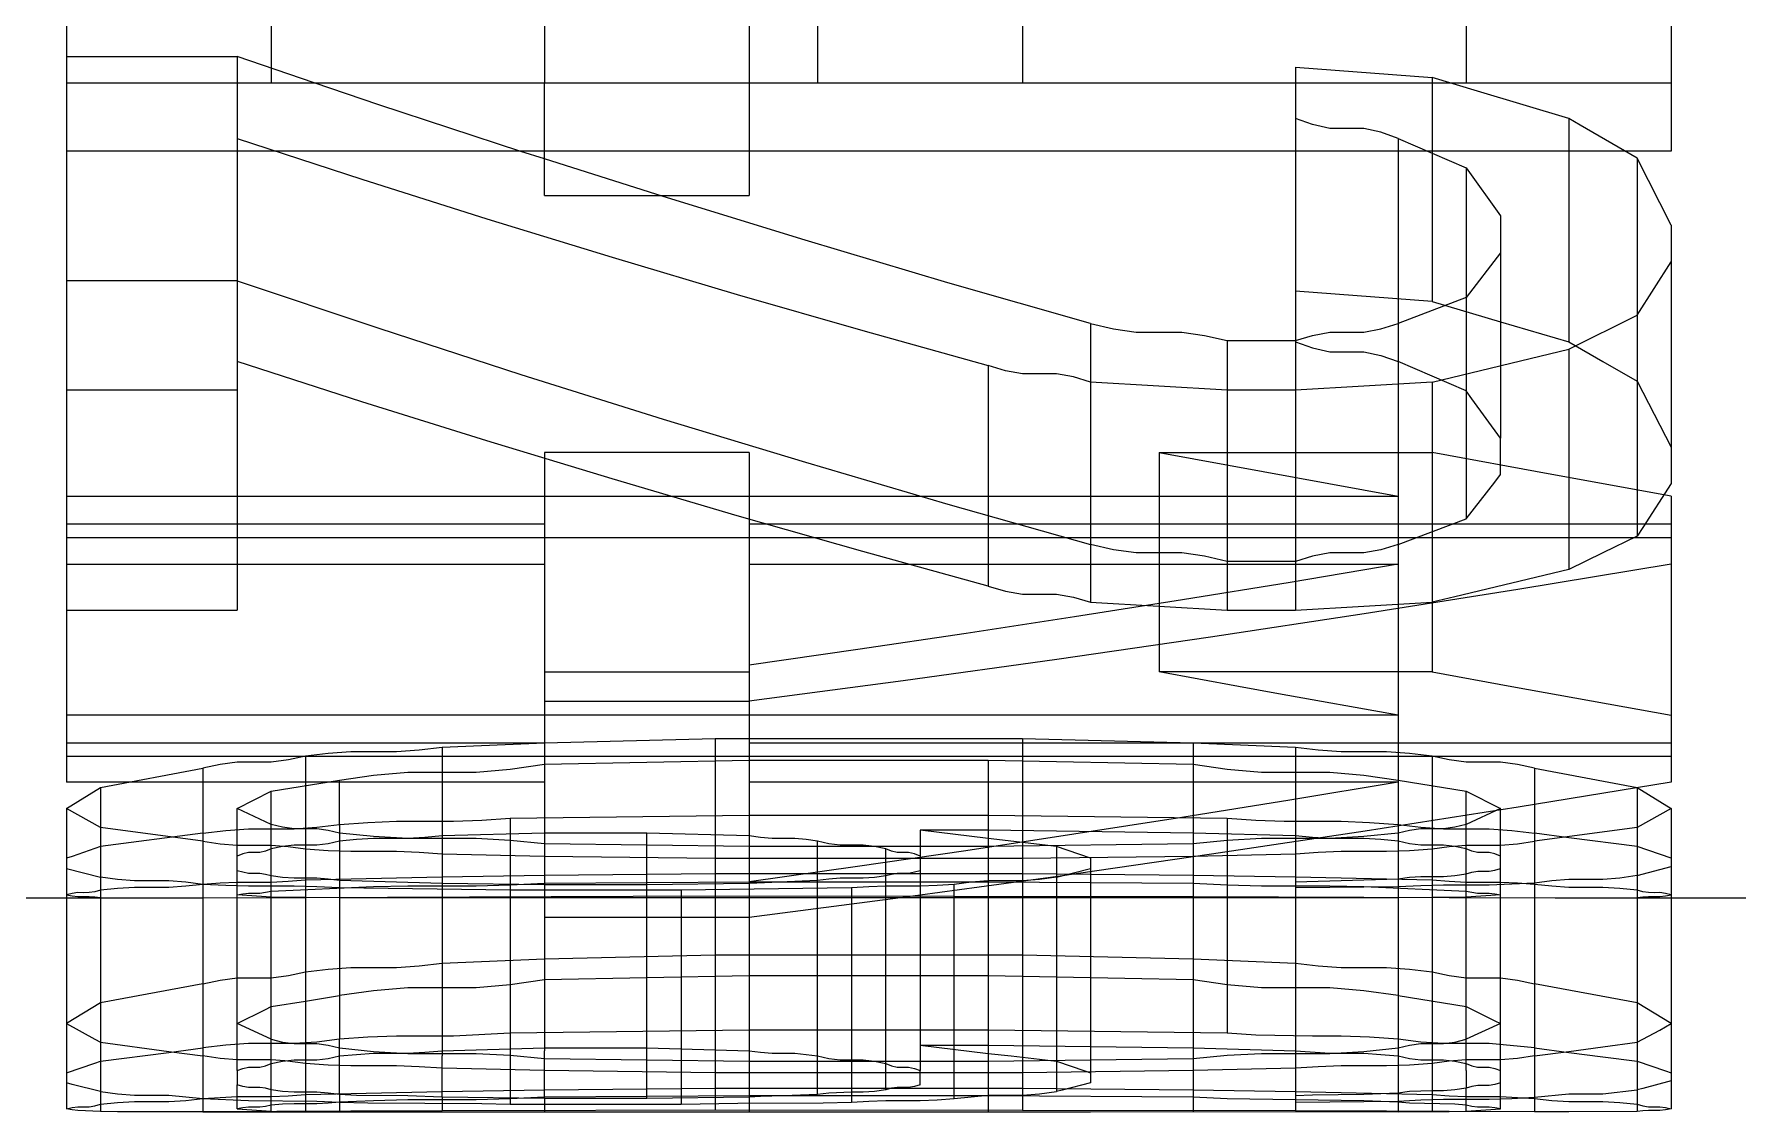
# Model space of a CAD drawing. Header units: millimetres. Extents: x -1 to 4489, y 0 to 1364.
# Drawn here: x 2415.456 to 2417.048, y 434.342 to 435.349 of the extents above; entities that cross this region are included whole.
import ezdxf

# ---------------------------------------------------------------- set-up
doc = ezdxf.new("R2010")
doc.units = ezdxf.units.MM
doc.linetypes.add('HIDDEN', pattern=[9.525, 6.35, -3.175])
doc.layers.add('DEFAULT_2', color=8, linetype='HIDDEN')

# ---------------------------------------------------------------- blocks, each defined once
blk = doc.blocks.new('A$C2FA92B4D')
at = {"color": 7, "linetype": 'Continuous'}
for p, q in [((17, 35.5972), (17.0053, 35.5981)), ((17, 35.5794), (17, 35.5972)), ((17.0053, 35.5981), (17.0106, 35.5986)), ((17.0106, 35.5986), (17.016, 35.5986)), ((17.016, 35.5986), (17.0213, 35.5986)), ((17.0213, 35.5986), (17.0266, 35.5989)), ((17.0266, 35.5989), (17.0319, 35.5995)), ((17.0319, 35.5995), (17.0957, 35.5999)), ((17.0319, 35.5711), (17.0319, 35.5995)), ((17.0957, 35.5999), (17.1277, 35.6)), ((17.1277, 35.6), (17.2074, 35.5997)), ((17.1277, 35.5863), (17.1277, 35.6)), ((17.2074, 35.5997), (17.2234, 35.5995)), ((17.2234, 35.5995), (17.266, 35.5993)), ((17.2234, 35.5863), (17.2234, 35.5995)), ((17.266, 35.5993), (17.3085, 35.5993)), ((17.3085, 35.5993), (17.3511, 35.599)), ((17.3511, 35.599), (17.8617, 35.5982)), ((17.4468, 35.5402), (17.4468, 35.5986)), ((17.6064, 35.5875), (17.6064, 35.5982)), ((17.8617, 35.5982), (18.1489, 35.599)), ((18.1489, 35.599), (18.1915, 35.5993)), ((18.1915, 35.5993), (18.234, 35.5993)), ((18.234, 35.5993), (18.3723, 35.6)), ((18.2766, 35.5875), (18.2766, 35.5995)), ((18.3723, 35.6), (18.4362, 35.5999)), ((18.3723, 35.5875), (18.3723, 35.6)), ((18.4362, 35.5999), (18.4521, 35.5998)), ((18.4521, 35.5998), (18.4681, 35.5995)), ((18.4681, 35.5995), (18.4894, 35.5986)), ((18.4681, 35.5809), (18.4681, 35.5995)), ((18.4894, 35.5986), (18.4947, 35.5981)), ((18.4947, 35.5981), (18.5, 35.5972)), ((18.5, 35.5809), (18.5, 35.5972)), ((17.0266, 35.5781), (17.0319, 35.5794)), ((17.0638, 35.583), (17.0319, 35.5794)), ((17.0957, 35.583), (17.0638, 35.583)), ((17.1277, 35.5863), (17.0957, 35.583)), ((17.1489, 35.5875), (17.1277, 35.5863)), ((17.1702, 35.5881), (17.1489, 35.5875)), ((17.1915, 35.5779), (17.2021, 35.5793)), ((17.2021, 35.5793), (17.2128, 35.5802)), ((17.2128, 35.5802), (17.2234, 35.5802)), ((17.2234, 35.5802), (17.2447, 35.581)), ((17.2447, 35.581), (17.2553, 35.5824)), ((17.2553, 35.5824), (17.2872, 35.5837)), ((17.2553, 35.5428), (17.2553, 35.5824)), ((17.2872, 35.5837), (17.3351, 35.5842)), ((17.3351, 35.5842), (17.3511, 35.5851)), ((17.3511, 35.5402), (17.3511, 35.5861)), ((17.5426, 35.5729), (17.5691, 35.5797)), ((17.5691, 35.5797), (17.5745, 35.5809)), ((17.5904, 35.5831), (17.5745, 35.5809)), ((17.6064, 35.5844), (17.5904, 35.5831)), ((17.6383, 35.5844), (17.6064, 35.5844)), ((17.6702, 35.5875), (17.6383, 35.5844)), ((17.6862, 35.5886), (17.6702, 35.5875)), ((17.7021, 35.5893), (17.6862, 35.5886)), ((17.7287, 35.5779), (17.734, 35.5794)), ((17.734, 35.5794), (17.7447, 35.5808)), ((17.734, 35.5794), (17.734, 35.5613)), ((17.7447, 35.5808), (17.7553, 35.5816)), ((17.7553, 35.5816), (17.766, 35.5816)), ((17.766, 35.5816), (17.7872, 35.5824)), ((17.7872, 35.5824), (17.7979, 35.5837)), ((17.7979, 35.5837), (17.8298, 35.585)), ((17.7979, 35.5837), (17.7979, 35.5428)), ((17.8298, 35.585), (17.8511, 35.5855)), ((17.8511, 35.5855), (17.8617, 35.5863)), ((17.8617, 35.5863), (17.9574, 35.5875)), ((17.8617, 35.5402), (17.8617, 35.5863)), ((17.9574, 35.5875), (18.0532, 35.5875)), ((17.9574, 35.5875), (17.9574, 35.5402)), ((18.0532, 35.5875), (18.1489, 35.5863)), ((18.0532, 35.5875), (18.0532, 35.5428)), ((18.1489, 35.5863), (18.1809, 35.585)), ((18.1489, 35.5863), (18.1489, 35.5477)), ((18.1809, 35.585), (18.2287, 35.5845)), ((18.2287, 35.5845), (18.2447, 35.5837)), ((18.2447, 35.5837), (18.2447, 35.5477)), ((18.2447, 35.5837), (18.2553, 35.5824)), ((18.2553, 35.5824), (18.266, 35.5816)), ((18.266, 35.5816), (18.2872, 35.5816)), ((18.2872, 35.5816), (18.2979, 35.5808)), ((18.2979, 35.5808), (18.3085, 35.5794)), ((18.3085, 35.5794), (18.3085, 35.5613)), ((18.3085, 35.5794), (18.3138, 35.5779)), ((18.3723, 35.5875), (18.3298, 35.5893)), ((18.4043, 35.5844), (18.3723, 35.5875)), ((18.4362, 35.5844), (18.4043, 35.5844)), ((18.4521, 35.5831), (18.4362, 35.5844)), ((18.4681, 35.5809), (18.4521, 35.5831)), ((18.4681, 35.5809), (18.4947, 35.5743)), ((17, 35.5711), (17.0266, 35.5781)), ((17.0053, 35.5617), (17, 35.5634)), ((17, 35.363), (17, 35.5634)), ((17.1596, 35.5729), (17.1649, 35.5745)), ((17.1596, 35.5729), (17.1596, 35.5613)), ((17.1649, 35.5745), (17.1702, 35.5754)), ((17.1702, 35.5754), (17.1808, 35.5754)), ((17.1808, 35.5754), (17.1862, 35.5763)), ((17.1862, 35.5763), (17.1915, 35.5779)), ((17.1915, 35.5613), (17.1915, 35.5779)), ((17.5479, 35.5617), (17.5426, 35.5634)), ((17.5426, 35.5375), (17.5426, 35.5634)), ((17.7021, 35.5746), (17.7074, 35.5761)), ((17.7021, 35.5746), (17.7021, 35.5613)), ((17.7074, 35.5761), (17.7128, 35.5771)), ((17.7128, 35.5771), (17.7234, 35.5771)), ((17.7234, 35.5771), (17.7287, 35.5779)), ((18.3138, 35.5779), (18.3191, 35.5771)), ((18.3191, 35.5771), (18.3298, 35.5771)), ((18.3298, 35.5771), (18.3351, 35.5761)), ((18.3351, 35.5761), (18.3404, 35.5746)), ((18.3404, 35.5613), (18.3404, 35.5746)), ((18.5, 35.5634), (18.4734, 35.5544)), ((18.4947, 35.5743), (18.5, 35.5729)), ((18.5, 35.363), (18.5, 35.5651)), ((17.0319, 35.5525), (17.0053, 35.5617)), ((17.0638, 35.5485), (17.0319, 35.5525)), ((17.0319, 35.3519), (17.0319, 35.5525)), ((17.0958, 35.5444), (17.0638, 35.5485)), ((17.1649, 35.5593), (17.1596, 35.5613)), ((17.1702, 35.5581), (17.1649, 35.5593)), ((17.1809, 35.5581), (17.1702, 35.5581)), ((17.1862, 35.5569), (17.1809, 35.5581)), ((17.1915, 35.5548), (17.1862, 35.5569)), ((17.2021, 35.5526), (17.1915, 35.5548)), ((17.2128, 35.5513), (17.2021, 35.5526)), ((17.234, 35.5513), (17.2128, 35.5513)), ((17.2447, 35.55), (17.234, 35.5513)), ((17.2553, 35.5477), (17.2447, 35.55)), ((17.2713, 35.5462), (17.2553, 35.5477)), ((17.5745, 35.5525), (17.5479, 35.5617)), ((17.617, 35.5477), (17.5745, 35.5525)), ((17.5745, 35.5375), (17.5745, 35.5525)), ((17.6383, 35.5453), (17.617, 35.5477)), ((17.7074, 35.5593), (17.7021, 35.5613)), ((17.7128, 35.5581), (17.7074, 35.5593)), ((17.7234, 35.5581), (17.7128, 35.5581)), ((17.7287, 35.5569), (17.7234, 35.5581)), ((17.734, 35.5548), (17.7287, 35.5569)), ((17.7447, 35.5526), (17.734, 35.5548)), ((17.7553, 35.5513), (17.7447, 35.5526)), ((17.7766, 35.5513), (17.7553, 35.5513)), ((17.7872, 35.55), (17.7766, 35.5513)), ((17.7979, 35.5477), (17.7872, 35.55)), ((17.8085, 35.5462), (17.7979, 35.5477)), ((18.2447, 35.5477), (18.2128, 35.5452)), ((18.2553, 35.55), (18.2447, 35.5477)), ((18.266, 35.5513), (18.2553, 35.55)), ((18.2872, 35.5513), (18.266, 35.5513)), ((18.2979, 35.5526), (18.2872, 35.5513)), ((18.3085, 35.5548), (18.2979, 35.5526)), ((18.3138, 35.5569), (18.3085, 35.5548)), ((18.3191, 35.5581), (18.3138, 35.5569)), ((18.3298, 35.5581), (18.3191, 35.5581)), ((18.3351, 35.5593), (18.3298, 35.5581)), ((18.3404, 35.5613), (18.3351, 35.5593)), ((18.4681, 35.5525), (18.4042, 35.5444)), ((18.4734, 35.5544), (18.4681, 35.5525)), ((18.4681, 35.3519), (18.4681, 35.5525)), ((17.1277, 35.5402), (17.0958, 35.5444)), ((17.1277, 35.5402), (17.1702, 35.5362)), ((17.1277, 35.3395), (17.1277, 35.5402)), ((17.1702, 35.5362), (17.2128, 35.5362)), ((17.2128, 35.5362), (17.234, 35.5347)), ((17.234, 35.5347), (17.2553, 35.5321)), ((17.2553, 35.3313), (17.2553, 35.5321)), ((17.2553, 35.5321), (17.2819, 35.5303)), ((17.2872, 35.5452), (17.2713, 35.5462)), ((17.3191, 35.5452), (17.2872, 35.5452)), ((17.3511, 35.5428), (17.3191, 35.5452)), ((17.4468, 35.5402), (17.3511, 35.5428)), ((17.6383, 35.5375), (17.4468, 35.5402)), ((17.7021, 35.5375), (17.6383, 35.5453)), ((17.7021, 35.5375), (17.6383, 35.5375)), ((17.8191, 35.5452), (17.8085, 35.5462)), ((17.8404, 35.5452), (17.8191, 35.5452)), ((17.8511, 35.5443), (17.8404, 35.5452)), ((17.8617, 35.5428), (17.8511, 35.5443)), ((17.9574, 35.5402), (17.8617, 35.5428)), ((18.0532, 35.5402), (17.9574, 35.5402)), ((18.1489, 35.5428), (18.0532, 35.5402)), ((18.1649, 35.5443), (18.1489, 35.5428)), ((18.1809, 35.5452), (18.1649, 35.5443)), ((18.2128, 35.5452), (18.1809, 35.5452)), ((18.2181, 35.5303), (18.2447, 35.5321)), ((18.2447, 35.5321), (18.266, 35.5347)), ((18.2447, 35.3313), (18.2447, 35.5321)), ((18.266, 35.5347), (18.2872, 35.5362)), ((18.2872, 35.5362), (18.3298, 35.5362)), ((18.3298, 35.5362), (18.3511, 35.5377)), ((18.3511, 35.5377), (18.3723, 35.5402)), ((18.4042, 35.5444), (18.3723, 35.5402)), ((18.3723, 35.3395), (18.3723, 35.5402)), ((17.2819, 35.5303), (17.3085, 35.5293)), ((17.3085, 35.5293), (17.3351, 35.5293)), ((17.3351, 35.5293), (17.3883, 35.5282)), ((17.3883, 35.5282), (17.4149, 35.5264)), ((17.4149, 35.5264), (17.6383, 35.5235)), ((17.4149, 35.3256), (17.4149, 35.5264)), ((17.6383, 35.5235), (17.8617, 35.5235)), ((17.6383, 35.3226), (17.6383, 35.5235)), ((17.8617, 35.5235), (18.0851, 35.5264)), ((17.8617, 35.3226), (17.8617, 35.5235)), ((18.0851, 35.5264), (18.1383, 35.5293)), ((18.0851, 35.3256), (18.0851, 35.5264)), ((18.1383, 35.5293), (18.1915, 35.5293)), ((18.1915, 35.5293), (18.2181, 35.5303)), ((17, 35.4), (15.2, 35.4)), ((19.9602, 35.4), (18.5, 35.4)), ((17, 35.363), (17.0319, 35.3519)), ((18.4681, 35.3519), (18.4947, 35.3612)), ((18.4947, 35.3612), (18.5, 35.363)), ((17.0319, 35.3519), (17.0958, 35.3438)), ((17.0958, 35.3438), (17.1277, 35.3395)), ((17.1489, 35.337), (17.1277, 35.3395)), ((18.3723, 35.3395), (18.3511, 35.337)), ((18.3723, 35.3395), (18.4681, 35.3519)), ((17.1702, 35.3354), (17.1489, 35.337)), ((17.2128, 35.3354), (17.1702, 35.3354)), ((17.234, 35.3339), (17.2128, 35.3354)), ((17.2553, 35.3313), (17.234, 35.3339)), ((17.2819, 35.3295), (17.2553, 35.3313)), ((17.3085, 35.3284), (17.2819, 35.3295)), ((17.3617, 35.3284), (17.3085, 35.3284)), ((17.3883, 35.3274), (17.3617, 35.3284)), ((17.4149, 35.3256), (17.3883, 35.3274)), ((17.6383, 35.3226), (17.4149, 35.3256)), ((18.0851, 35.3256), (17.8617, 35.3226)), ((18.1117, 35.3274), (18.0851, 35.3256)), ((18.1383, 35.3284), (18.1117, 35.3274)), ((18.1915, 35.3284), (18.1383, 35.3284)), ((18.2181, 35.3295), (18.1915, 35.3284)), ((18.2447, 35.3313), (18.2181, 35.3295)), ((18.266, 35.3339), (18.2447, 35.3313)), ((18.2872, 35.3354), (18.266, 35.3339)), ((18.3298, 35.3354), (18.2872, 35.3354)), ((18.3511, 35.337), (18.3298, 35.3354)), ((17.8617, 35.3226), (17.6383, 35.3226)), ((18.5, 35.2676), (17, 35.2676)), ((17, 35.0248), (17, 35.2676)), ((18.5, 34.3591), (18.5, 35.2676)), ((17.149, 35.2024), (17, 35.2292)), ((17.2553, 35.2292), (18.5, 35.2292)), ((17.2553, 35.2292), (17.367, 35.2092)), ((17.2234, 35.1887), (17.149, 35.2024)), ((17.367, 35.2092), (17.4043, 35.2024)), ((17.2234, 35.1887), (17.4787, 35.1887)), ((17.2234, 35.1238), (17.2234, 35.1887)), ((17.4415, 35.1956), (17.4787, 35.1887)), ((17.4787, 35.1238), (17.4787, 35.1887)), ((17.0957, 35.0933), (17.2021, 35.1188)), ((17.2021, 35.1188), (17.2234, 35.1238)), ((17.3511, 35.1312), (17.2234, 35.1238)), ((17.4149, 35.1312), (17.3511, 35.1312)), ((17.5426, 35.1238), (17.4149, 35.1312)), ((17.5585, 35.119), (17.5426, 35.1238)), ((17.5745, 35.1162), (17.5585, 35.119)), ((18.5, 35.1312), (18.3404, 35.1312)), ((18.3404, 34.8989), (18.3404, 35.1312)), ((17.6064, 35.1162), (17.5745, 35.1162)), ((17.6223, 35.1134), (17.6064, 35.1162)), ((17.6383, 35.1087), (17.6223, 35.1134)), ((17.6383, 35.1087), (17.7557, 35.0763)), ((17.0638, 35.0777), (17.0957, 35.0933)), ((17.3351, 35.0806), (17.3511, 35.0856)), ((17.3511, 35.0856), (17.4149, 35.0856)), ((17.3511, 34.6384), (17.3511, 35.0856)), ((17.4149, 35.0856), (17.4362, 35.0806)), ((17.4149, 34.8793), (17.4149, 35.0856)), ((17.0319, 35.0619), (17.0638, 35.0777)), ((17.2553, 35.0698), (17.1915, 35.0458)), ((17.2553, 35.0698), (17.2713, 35.0748)), ((17.2553, 34.8989), (17.2553, 35.0698)), ((17.2713, 35.0748), (17.2872, 35.0777)), ((17.2872, 35.0777), (17.3191, 35.0777)), ((17.3191, 35.0777), (17.3351, 35.0806)), ((17.4362, 35.0806), (17.4574, 35.0777)), ((17.4574, 35.0777), (17.5, 35.0777)), ((17.5, 35.0777), (17.5213, 35.0748)), ((17.5213, 35.0748), (17.5426, 35.0698)), ((17.676, 35.0321), (17.5426, 35.0698)), ((17.5426, 34.8634), (17.5426, 35.0698)), ((17.7557, 35.0763), (17.8729, 35.0429)), ((17, 35.0129), (17.0266, 35.0539)), ((17.0266, 35.0539), (17.0319, 35.0619)), ((17.1915, 35.0458), (17.1649, 35.0115)), ((17.1915, 34.9262), (17.1915, 35.0458)), ((17.8729, 35.0429), (17.99, 35.0085)), ((17.8092, 34.993), (17.676, 35.0321)), ((18.3404, 35.0248), (17.9346, 35.0248)), ((17, 34.7714), (17, 35.0129)), ((17.1649, 35.0115), (17.1596, 35.0045)), ((17.99, 35.0085), (18.1069, 34.973)), ((17.1596, 35.0045), (17.1596, 34.9703)), ((17.9423, 34.9526), (17.8092, 34.993)), ((17.0319, 34.9172), (17, 34.979)), ((17.1596, 34.9703), (17.1862, 34.9336)), ((18.1069, 34.973), (18.2238, 34.9365)), ((18.0752, 34.9109), (17.9423, 34.9526)), ((17.1862, 34.9336), (17.1915, 34.9262)), ((17.1915, 34.9262), (17.2553, 34.8989)), ((18.2238, 34.9365), (18.3404, 34.8989)), ((17.0638, 34.8989), (17.0319, 34.9172)), ((17.0319, 34.7088), (17.0319, 34.9172)), ((18.2079, 34.8678), (18.0752, 34.9109)), ((17.0957, 34.8804), (17.0638, 34.8989)), ((17.2713, 34.8932), (17.2553, 34.8989)), ((17.1596, 34.8617), (17.0957, 34.8804)), ((17.0957, 34.6717), (17.0957, 34.8804)), ((17.2872, 34.8897), (17.2713, 34.8932)), ((17.3192, 34.8897), (17.2872, 34.8897)), ((17.3351, 34.8862), (17.3192, 34.8897)), ((17.3511, 34.8804), (17.3351, 34.8862)), ((17.4149, 34.8793), (17.3511, 34.8793)), ((17.4362, 34.8744), (17.4149, 34.8793)), ((17.2234, 34.8427), (17.1596, 34.8617)), ((17.4574, 34.8714), (17.4362, 34.8744)), ((17.5, 34.8714), (17.4574, 34.8714)), ((17.5213, 34.8684), (17.5, 34.8714)), ((17.5426, 34.8634), (17.5213, 34.8684)), ((17.5426, 34.8634), (17.676, 34.8252)), ((18.3404, 34.8234), (18.2079, 34.8678)), ((17.2234, 34.8427), (17.3511, 34.8331)), ((17.2234, 34.6334), (17.2234, 34.8427)), ((17.676, 34.8252), (17.8093, 34.7856)), ((18.3404, 34.8234), (18.5, 34.8234)), ((18.3404, 34.6384), (18.3404, 34.8234)), ((17.8093, 34.7856), (17.9423, 34.7447)), ((17, 34.7714), (17.0319, 34.7088)), ((18.0532, 34.7438), (17.8617, 34.7438)), ((17.8617, 34.6384), (17.8617, 34.7438)), ((18.0532, 34.7438), (18.0532, 34.6384)), ((17.0319, 34.7088), (17.0851, 34.6779)), ((18.0532, 34.7095), (18.0752, 34.7025)), ((18.0752, 34.7025), (18.2079, 34.6589)), ((17.0851, 34.6779), (17.0957, 34.6717)), ((17.0957, 34.6717), (17.1809, 34.6463)), ((18.2079, 34.6589), (18.2684, 34.6384)), ((17.8617, 34.6384), (17, 34.6384)), ((17, 34.3591), (17, 34.6384)), ((18.5, 34.6384), (18.0532, 34.6384))]:
    blk.add_line(p, q, dxfattribs=at)
at = {"layer": 'DEFAULT_2', "color": 8, "linetype": 'HIDDEN'}
for p, q in [((17.0053, 35.5959), (17, 35.5972)), ((17.0106, 35.5952), (17.0053, 35.5959)), ((17.016, 35.5952), (17.0106, 35.5952)), ((17.0213, 35.5952), (17.016, 35.5952)), ((17.0266, 35.5943), (17.0213, 35.5952)), ((17.0319, 35.5928), (17.0266, 35.5943)), ((17.1915, 35.5993), (17.1596, 35.5972)), ((17.1596, 35.5972), (17.1596, 35.5729)), ((17.1596, 35.5972), (17.1649, 35.5962)), ((17.1649, 35.5962), (17.1702, 35.5956)), ((17.1702, 35.5956), (17.1755, 35.5956)), ((17.1755, 35.5956), (17.1809, 35.5956)), ((17.1809, 35.5956), (17.1862, 35.5948)), ((17.1862, 35.5948), (17.1915, 35.5936)), ((17.2553, 35.5999), (17.1915, 35.5993)), ((17.1915, 35.5993), (17.1915, 35.5779)), ((17.5426, 35.5998), (17.2074, 35.5997)), ((17.2553, 35.5824), (17.2553, 35.5999)), ((17.3511, 35.5861), (17.3511, 35.599)), ((17.4468, 35.5986), (17.4468, 35.5999)), ((18.3723, 35.6), (17.5426, 35.5998)), ((17.6383, 35.5235), (17.6383, 35.5997)), ((17.8617, 35.5863), (17.8617, 35.5997)), ((17.8936, 35.2513), (17.8936, 35.5982)), ((18.0532, 35.5875), (18.0532, 35.5999)), ((18.1489, 35.5863), (18.1489, 35.599)), ((18.3085, 35.5993), (18.2447, 35.5999)), ((18.2447, 35.5837), (18.2447, 35.5999)), ((18.3404, 35.5972), (18.3085, 35.5993)), ((18.3085, 35.5993), (18.3085, 35.5794)), ((18.3085, 35.5936), (18.3138, 35.5948)), ((18.3138, 35.5948), (18.3191, 35.5956)), ((18.3191, 35.5956), (18.3245, 35.5956)), ((18.3245, 35.5956), (18.3298, 35.5956)), ((18.3298, 35.5956), (18.3351, 35.5962)), ((18.3351, 35.5962), (18.3404, 35.5972)), ((18.3404, 35.5972), (18.3404, 35.5746)), ((18.4734, 35.5943), (18.4681, 35.5928)), ((18.4787, 35.5952), (18.4734, 35.5943)), ((18.484, 35.5952), (18.4787, 35.5952)), ((18.4894, 35.5952), (18.484, 35.5952)), ((18.4947, 35.5959), (18.4894, 35.5952)), ((18.5, 35.5972), (18.4947, 35.5959)), ((17, 35.5634), (17, 35.5794)), ((17.0479, 35.5912), (17.0319, 35.5928)), ((17.0638, 35.5903), (17.0479, 35.5912)), ((17.0957, 35.5903), (17.0638, 35.5903)), ((17.1117, 35.5893), (17.0957, 35.5903)), ((17.1277, 35.5875), (17.1117, 35.5893)), ((17.1436, 35.5864), (17.1277, 35.5875)), ((17.1277, 35.5402), (17.1277, 35.5863)), ((17.1596, 35.5857), (17.1436, 35.5864)), ((17.1915, 35.5857), (17.1596, 35.5857)), ((17.2128, 35.5881), (17.1702, 35.5881)), ((17.1915, 35.5936), (17.2021, 35.5928)), ((17.2074, 35.585), (17.1915, 35.5857)), ((17.2021, 35.5928), (17.2447, 35.5918)), ((17.2234, 35.5837), (17.2074, 35.585)), ((17.234, 35.5888), (17.2128, 35.5881)), ((17.2234, 35.2675), (17.2234, 35.5863)), ((17.3511, 35.5809), (17.2234, 35.5837)), ((17.2553, 35.5898), (17.234, 35.5888)), ((17.2447, 35.5918), (17.2553, 35.5909)), ((17.3511, 35.5909), (17.2553, 35.5898)), ((17.2553, 35.5909), (17.2872, 35.5895)), ((17.2872, 35.5895), (17.4149, 35.5878)), ((17.4468, 35.5794), (17.3511, 35.5809)), ((17.4149, 35.5878), (17.4468, 35.5863)), ((17.4468, 35.5863), (17.6383, 35.5851)), ((17.6064, 35.5779), (17.4468, 35.5794)), ((17.5745, 35.5525), (17.5745, 35.5809)), ((17.6064, 35.2513), (17.6064, 35.5875)), ((17.6383, 35.5851), (17.8617, 35.5851)), ((17.6702, 35.5875), (17.6702, 35.3874)), ((17.734, 35.5893), (17.7021, 35.5893)), ((17.75, 35.5899), (17.734, 35.5893)), ((17.766, 35.5909), (17.75, 35.5899)), ((17.7926, 35.5915), (17.766, 35.5909)), ((17.766, 35.3907), (17.766, 35.5909)), ((17.8723, 35.5918), (17.7926, 35.5915)), ((17.8617, 35.5851), (18.0532, 35.5863)), ((17.9255, 35.5928), (17.8723, 35.5918)), ((18.0532, 35.5794), (17.8936, 35.5779)), ((18.0851, 35.5928), (17.9255, 35.5928)), ((17.9255, 35.3927), (17.9255, 35.5928)), ((18.0532, 35.5863), (18.0851, 35.5878)), ((18.1489, 35.5809), (18.0532, 35.5794)), ((18.1117, 35.5922), (18.0851, 35.5928)), ((18.0851, 35.5264), (18.0851, 35.5928)), ((18.0851, 35.5878), (18.117, 35.5887)), ((18.2181, 35.5915), (18.1117, 35.5922)), ((18.117, 35.5887), (18.1808, 35.5887)), ((18.2766, 35.5837), (18.1489, 35.5809)), ((18.1808, 35.5887), (18.2128, 35.5895)), ((18.2128, 35.5895), (18.2447, 35.5909)), ((18.2447, 35.5909), (18.2181, 35.5915)), ((18.2447, 35.5909), (18.2553, 35.5918)), ((18.266, 35.5899), (18.2447, 35.5909)), ((18.2553, 35.5918), (18.266, 35.5923)), ((18.266, 35.5923), (18.2872, 35.5923)), ((18.3298, 35.5893), (18.266, 35.5899)), ((18.2766, 35.2675), (18.2766, 35.5875)), ((18.2926, 35.585), (18.2766, 35.5837)), ((18.2872, 35.5923), (18.2979, 35.5928)), ((18.3085, 35.5857), (18.2926, 35.585)), ((18.2979, 35.5928), (18.3085, 35.5936)), ((18.3404, 35.5857), (18.3085, 35.5857)), ((18.3564, 35.5864), (18.3404, 35.5857)), ((18.3723, 35.5875), (18.3564, 35.5864)), ((18.3883, 35.5893), (18.3723, 35.5875)), ((18.3723, 35.5402), (18.3723, 35.5875)), ((18.4043, 35.5903), (18.3883, 35.5893)), ((18.4362, 35.5903), (18.4043, 35.5903)), ((18.4521, 35.5912), (18.4362, 35.5903)), ((18.4681, 35.5928), (18.4521, 35.5912)), ((18.4681, 35.5525), (18.4681, 35.5809)), ((18.5, 35.5651), (18.5, 35.5809)), ((17.0319, 35.5525), (17.0319, 35.5711)), ((17.4468, 35.5613), (17.6064, 35.5634)), ((17.5426, 35.5634), (17.5426, 35.5729)), ((17.8936, 35.5779), (17.6064, 35.5779)), ((17.6064, 35.5634), (17.8936, 35.5634)), ((17.8936, 35.5634), (18.0532, 35.5613)), ((17.1277, 35.5477), (17.0957, 35.5436)), ((17.1277, 35.5477), (17.1436, 35.55)), ((17.1436, 35.55), (17.1596, 35.5513)), ((17.1596, 35.5613), (17.1596, 35.3165)), ((17.1596, 35.5513), (17.1915, 35.5513)), ((17.1915, 35.5613), (17.1915, 35.3003)), ((17.1915, 35.5513), (17.2074, 35.5526)), ((17.2074, 35.5526), (17.2234, 35.5548)), ((17.2234, 35.5548), (17.2447, 35.5562)), ((17.2447, 35.5562), (17.266, 35.557)), ((17.266, 35.557), (17.3085, 35.557)), ((17.3085, 35.557), (17.3298, 35.5578)), ((17.3298, 35.5578), (17.3511, 35.5592)), ((17.3511, 35.5592), (17.4468, 35.5613)), ((17.4149, 35.5471), (17.383, 35.5453)), ((17.4468, 35.5501), (17.4149, 35.5471)), ((17.6383, 35.5525), (17.4468, 35.5501)), ((17.8617, 35.5525), (17.6383, 35.5525)), ((17.7021, 35.3368), (17.7021, 35.5613)), ((17.734, 35.5613), (17.734, 35.3543)), ((18.0532, 35.5501), (17.8617, 35.5525)), ((18.0532, 35.5613), (18.1489, 35.5592)), ((18.0851, 35.5471), (18.0532, 35.5501)), ((18.117, 35.5453), (18.0851, 35.5471)), ((18.1489, 35.5592), (18.1702, 35.5578)), ((18.1489, 35.2595), (18.1489, 35.5477)), ((18.1702, 35.5578), (18.1915, 35.557)), ((18.1915, 35.557), (18.234, 35.557)), ((18.234, 35.557), (18.2553, 35.5562)), ((18.2447, 35.5477), (18.2447, 35.5321)), ((18.2553, 35.5562), (18.2766, 35.5548)), ((18.2766, 35.5548), (18.2957, 35.5524)), ((18.2957, 35.5524), (18.3085, 35.5513)), ((18.3085, 35.5613), (18.3085, 35.3003)), ((18.3085, 35.5513), (18.3404, 35.5513)), ((18.3404, 35.5613), (18.3404, 35.3165)), ((18.3404, 35.5513), (18.3564, 35.55)), ((18.3564, 35.55), (18.3723, 35.5477)), ((18.4043, 35.5436), (18.3723, 35.5477)), ((17.0319, 35.5348), (17.0106, 35.5235)), ((17.0638, 35.5393), (17.0319, 35.5348)), ((17.0957, 35.5436), (17.0638, 35.5393)), ((17.1596, 35.5175), (17.1915, 35.5321)), ((17.2021, 35.5347), (17.1915, 35.5321)), ((17.2128, 35.5362), (17.2021, 35.5347)), ((17.234, 35.5362), (17.2128, 35.5362)), ((17.2447, 35.5377), (17.234, 35.5362)), ((17.2553, 35.5402), (17.2447, 35.5377)), ((17.2872, 35.5434), (17.2553, 35.5402)), ((17.2553, 35.5321), (17.2553, 35.5428)), ((17.3191, 35.5453), (17.2872, 35.5434)), ((17.383, 35.5453), (17.3191, 35.5453)), ((17.3511, 35.2595), (17.3511, 35.5402)), ((17.4468, 35.2554), (17.4468, 35.5402)), ((17.5426, 35.363), (17.5426, 35.5375)), ((17.5745, 35.3519), (17.5745, 35.5375)), ((17.7979, 35.5428), (17.7979, 35.3471)), ((17.8617, 35.5235), (17.8617, 35.5402)), ((17.9574, 35.5402), (17.9574, 35.3395)), ((18.0532, 34.9837), (18.0532, 35.5428)), ((18.1809, 35.5453), (18.117, 35.5453)), ((18.2128, 35.5434), (18.1809, 35.5453)), ((18.2447, 35.5402), (18.2128, 35.5434)), ((18.2553, 35.5377), (18.2447, 35.5402)), ((18.266, 35.5362), (18.2553, 35.5377)), ((18.2872, 35.5362), (18.266, 35.5362)), ((18.2979, 35.5347), (18.2872, 35.5362)), ((18.3085, 35.5321), (18.2979, 35.5347)), ((18.3085, 35.5321), (18.3404, 35.5175)), ((18.4681, 35.5348), (18.4043, 35.5436)), ((18.4734, 35.5321), (18.4681, 35.5348)), ((18.5, 35.5175), (18.4734, 35.5321)), ((17.0053, 35.5205), (17, 35.5175)), ((17, 35.5175), (17.0319, 35.4981)), ((17.0106, 35.5235), (17.0053, 35.5205)), ((17.1649, 35.5149), (17.1596, 35.5175)), ((17.1915, 35.5015), (17.1649, 35.5149)), ((18.3404, 35.5175), (18.3138, 35.5042)), ((18.4681, 35.4981), (18.5, 35.5175)), ((17.2553, 35.4912), (17.1915, 35.5015)), ((18.3085, 35.5015), (18.2766, 35.4964)), ((18.3138, 35.5042), (18.3085, 35.5015)), ((17.0319, 35.4981), (17.1277, 35.4803)), ((17.2553, 35.4912), (17.2872, 35.4867)), ((17.2872, 35.4867), (17.3192, 35.484)), ((17.3192, 35.484), (17.383, 35.484)), ((17.383, 35.484), (17.4149, 35.4812)), ((18.0851, 35.4812), (18.117, 35.484)), ((18.117, 35.484), (18.1808, 35.484)), ((18.1808, 35.484), (18.2128, 35.4867)), ((18.2128, 35.4867), (18.2447, 35.4912)), ((18.2766, 35.4964), (18.2447, 35.4912)), ((18.3723, 35.4803), (18.4681, 35.4981)), ((17.1436, 35.4768), (17.1277, 35.4803)), ((17.1596, 35.4747), (17.1436, 35.4768)), ((17.1915, 35.4747), (17.1596, 35.4747)), ((17.2075, 35.4726), (17.1915, 35.4747)), ((17.2234, 35.469), (17.2075, 35.4726)), ((17.2447, 35.4665), (17.2234, 35.469)), ((17.4149, 35.4812), (17.4468, 35.4766)), ((17.4468, 35.4766), (17.6383, 35.4728)), ((17.6383, 35.4728), (17.8617, 35.4728)), ((17.8617, 35.4728), (18.0532, 35.4766)), ((18.0532, 35.4766), (18.0851, 35.4812)), ((18.2766, 35.469), (18.2553, 35.4665)), ((18.2925, 35.4726), (18.2766, 35.469)), ((18.3085, 35.4747), (18.2925, 35.4726)), ((18.3404, 35.4747), (18.3085, 35.4747)), ((18.3564, 35.4768), (18.3404, 35.4747)), ((18.3723, 35.4803), (18.3564, 35.4768)), ((17.266, 35.4651), (17.2447, 35.4665)), ((17.3085, 35.4651), (17.266, 35.4651)), ((17.3298, 35.4636), (17.3085, 35.4651)), ((17.3511, 35.4611), (17.3298, 35.4636)), ((17.4468, 35.4571), (17.3511, 35.4611)), ((17.6064, 35.4531), (17.4468, 35.4571)), ((17.8936, 35.4531), (17.6064, 35.4531)), ((18.0532, 35.4571), (17.8936, 35.4531)), ((18.1489, 35.4611), (18.0532, 35.4571)), ((18.1702, 35.4636), (18.1489, 35.4611)), ((18.1915, 35.4651), (18.1702, 35.4636)), ((18.234, 35.4651), (18.1915, 35.4651)), ((18.2553, 35.4665), (18.234, 35.4651)), ((17.7205, 35.4), (17.8617, 35.4184)), ((17.8617, 35.4184), (18.0532, 35.4184)), ((17.1085, 35.4), (17, 35.4)), ((17.0053, 35.398), (17, 35.3971)), ((17, 35.3971), (17.0053, 35.3959)), ((17.0106, 35.3986), (17.0053, 35.398)), ((17.0053, 35.3959), (17.0106, 35.3951)), ((17.016, 35.3986), (17.0106, 35.3986)), ((17.0106, 35.3951), (17.016, 35.3952)), ((17.0213, 35.3986), (17.016, 35.3986)), ((17.016, 35.3952), (17.0213, 35.3951)), ((17.0266, 35.3989), (17.0213, 35.3986)), ((17.0213, 35.3951), (17.0266, 35.3942)), ((17.0319, 35.3995), (17.0266, 35.3989)), ((17.0266, 35.3942), (17.0319, 35.3927)), ((17.1277, 35.4), (17.0319, 35.3995)), ((17.0319, 35.3927), (17.0479, 35.3911)), ((17.0479, 35.3911), (17.0638, 35.3902)), ((17.0638, 35.3902), (17.0957, 35.3902)), ((17.0957, 35.3902), (17.1117, 35.3892)), ((17.1117, 35.3892), (17.1277, 35.3874)), ((17.4468, 35.3986), (17.1277, 35.4)), ((17.1277, 35.3874), (17.1436, 35.3862)), ((17.1277, 35.3862), (17.1489, 35.3873)), ((17.1489, 35.3873), (17.1702, 35.388)), ((17.1596, 35.3971), (17.1915, 35.3993)), ((17.1649, 35.3961), (17.1596, 35.3971)), ((17.1702, 35.3955), (17.1649, 35.3961)), ((17.1755, 35.3955), (17.1702, 35.3955)), ((17.1702, 35.388), (17.2128, 35.388)), ((17.1809, 35.3955), (17.1755, 35.3955)), ((17.1862, 35.3948), (17.1809, 35.3955)), ((17.1915, 35.3936), (17.1862, 35.3948)), ((17.1915, 35.3993), (17.2553, 35.3999)), ((17.2872, 35.3894), (17.1915, 35.3936)), ((17.2128, 35.388), (17.234, 35.3886)), ((17.234, 35.3886), (17.2553, 35.3897)), ((17.2553, 35.3999), (18.2447, 35.3999)), ((17.2553, 35.3897), (17.3511, 35.3907)), ((17.3192, 35.3886), (17.2872, 35.3894)), ((17.383, 35.3886), (17.3192, 35.3886)), ((17.4149, 35.3877), (17.383, 35.3886)), ((17.4468, 35.3862), (17.4149, 35.3877)), ((17.8936, 35.3982), (17.4468, 35.3986)), ((17.5734, 35.3799), (17.7205, 35.4)), ((17.6543, 35.3854), (17.6702, 35.3874)), ((17.6702, 35.3874), (17.6862, 35.3885)), ((17.6862, 35.3885), (17.7021, 35.3891)), ((17.7021, 35.3891), (17.734, 35.3891)), ((17.734, 35.3891), (17.75, 35.3897)), ((17.75, 35.3897), (17.766, 35.3907)), ((17.766, 35.3907), (17.9255, 35.3927)), ((17.9574, 35.3874), (17.8617, 35.3862)), ((18.2766, 35.3995), (17.8936, 35.3982)), ((17.9255, 35.3927), (18.0851, 35.3927)), ((18.0532, 35.3874), (17.9574, 35.3874)), ((18.0851, 35.3877), (18.0532, 35.3862)), ((18.1489, 35.3862), (18.0532, 35.3874)), ((18.0851, 35.3927), (18.2447, 35.3907)), ((18.117, 35.3886), (18.0851, 35.3877)), ((18.1808, 35.3886), (18.117, 35.3886)), ((18.2128, 35.3894), (18.1808, 35.3886)), ((18.3085, 35.3936), (18.2128, 35.3894)), ((18.2447, 35.3999), (18.3085, 35.3993)), ((18.2447, 35.3907), (18.266, 35.3897)), ((18.266, 35.3897), (18.2872, 35.3891)), ((18.2926, 35.3997), (18.2766, 35.3995)), ((18.2872, 35.3891), (18.3298, 35.3891)), ((18.3723, 35.4), (18.2926, 35.3997)), ((18.3085, 35.3993), (18.3404, 35.3971)), ((18.3138, 35.3948), (18.3085, 35.3936)), ((18.3191, 35.3955), (18.3138, 35.3948)), ((18.3245, 35.3955), (18.3191, 35.3955)), ((18.3298, 35.3955), (18.3245, 35.3955)), ((18.3351, 35.3961), (18.3298, 35.3955)), ((18.3298, 35.3891), (18.3511, 35.3885)), ((18.3404, 35.3971), (18.3351, 35.3961)), ((18.3511, 35.3885), (18.3723, 35.3874)), ((18.3564, 35.3862), (18.3723, 35.3874)), ((18.5, 35.4), (18.3723, 35.4)), ((18.3723, 35.3874), (18.3883, 35.3892)), ((18.3723, 35.3874), (18.3883, 35.3854)), ((18.3883, 35.3892), (18.4043, 35.3902)), ((18.4681, 35.3995), (18.3915, 35.3999)), ((18.4043, 35.3902), (18.4362, 35.3902)), ((18.4362, 35.3902), (18.4521, 35.3911)), ((18.4521, 35.3911), (18.4681, 35.3927)), ((18.4734, 35.3989), (18.4681, 35.3995)), ((18.4681, 35.3927), (18.4734, 35.3942)), ((18.4787, 35.3986), (18.4734, 35.3989)), ((18.4734, 35.3942), (18.4787, 35.3951)), ((18.484, 35.3986), (18.4787, 35.3986)), ((18.4787, 35.3951), (18.484, 35.3952)), ((18.4894, 35.3986), (18.484, 35.3986)), ((18.484, 35.3952), (18.4894, 35.3951)), ((18.4947, 35.398), (18.4894, 35.3986)), ((18.4894, 35.3951), (18.4947, 35.3959)), ((18.5, 35.3971), (18.4947, 35.398)), ((18.4947, 35.3959), (18.5, 35.3971)), ((17.0319, 35.3792), (17, 35.3707)), ((17.0319, 35.3792), (17.0479, 35.3815)), ((17.0479, 35.3815), (17.0638, 35.3828)), ((17.0638, 35.3828), (17.0957, 35.3828)), ((17.0957, 35.3828), (17.1117, 35.3841)), ((17.1117, 35.3841), (17.1277, 35.3862)), ((17.1436, 35.3862), (17.1596, 35.3855)), ((17.1596, 35.3855), (17.1915, 35.3855)), ((17.1649, 35.3742), (17.1596, 35.3725)), ((17.1702, 35.3751), (17.1649, 35.3742)), ((17.1808, 35.3751), (17.1702, 35.3751)), ((17.1862, 35.3761), (17.1808, 35.3751)), ((17.1915, 35.3776), (17.1862, 35.3761)), ((17.1915, 35.3855), (17.2074, 35.3848)), ((17.2021, 35.3791), (17.1915, 35.3776)), ((17.2128, 35.3799), (17.2021, 35.3791)), ((17.2074, 35.3848), (17.2234, 35.3835)), ((17.234, 35.3799), (17.2128, 35.3799)), ((17.2234, 35.3835), (17.3511, 35.3807)), ((17.2447, 35.3808), (17.234, 35.3799)), ((17.2553, 35.3821), (17.2447, 35.3808)), ((17.3511, 35.3849), (17.2553, 35.3821)), ((17.3511, 35.3807), (17.4468, 35.3792)), ((17.4296, 35.3593), (17.5734, 35.3799)), ((17.6383, 35.3849), (17.4468, 35.3862)), ((17.4468, 35.3792), (17.6064, 35.3776)), ((17.5745, 35.3807), (17.5426, 35.3725)), ((17.5745, 35.3807), (17.5904, 35.3829)), ((17.5904, 35.3829), (17.6064, 35.3842)), ((17.6064, 35.3842), (17.6383, 35.3842)), ((17.6064, 35.3776), (17.8936, 35.3776)), ((17.6383, 35.3842), (17.6543, 35.3854)), ((17.8617, 35.3849), (17.6383, 35.3849)), ((17.7074, 35.3758), (17.7021, 35.3743)), ((17.7128, 35.3768), (17.7074, 35.3758)), ((17.7234, 35.3768), (17.7128, 35.3768)), ((17.7287, 35.3777), (17.7234, 35.3768)), ((17.734, 35.3792), (17.7287, 35.3777)), ((17.7447, 35.3806), (17.734, 35.3792)), ((17.7553, 35.3814), (17.7447, 35.3806)), ((17.7766, 35.3814), (17.7553, 35.3814)), ((17.7605, 35.3707), (17.8617, 35.385)), ((17.7872, 35.3822), (17.7766, 35.3814)), ((17.7979, 35.3835), (17.7872, 35.3822)), ((17.8617, 35.3862), (17.7979, 35.3835)), ((18.0532, 35.3862), (17.8617, 35.3849)), ((17.8936, 35.3776), (18.0532, 35.3792)), ((18.0532, 35.3792), (18.1489, 35.3807)), ((18.2447, 35.3835), (18.1489, 35.3862)), ((18.1489, 35.3807), (18.2766, 35.3835)), ((18.2553, 35.3822), (18.2447, 35.3835)), ((18.266, 35.3814), (18.2553, 35.3822)), ((18.2872, 35.3814), (18.266, 35.3814)), ((18.2766, 35.3835), (18.2926, 35.3848)), ((18.2979, 35.3806), (18.2872, 35.3814)), ((18.2926, 35.3848), (18.3085, 35.3855)), ((18.3085, 35.3792), (18.2979, 35.3806)), ((18.3085, 35.3855), (18.3404, 35.3855)), ((18.3138, 35.3777), (18.3085, 35.3792)), ((18.3191, 35.3768), (18.3138, 35.3777)), ((18.3298, 35.3768), (18.3191, 35.3768)), ((18.3351, 35.3758), (18.3298, 35.3768)), ((18.3404, 35.3743), (18.3351, 35.3758)), ((18.3404, 35.3855), (18.3564, 35.3862)), ((18.3883, 35.3854), (18.4043, 35.3842)), ((18.4043, 35.3842), (18.4362, 35.3842)), ((18.4362, 35.3842), (18.4521, 35.3829)), ((18.4521, 35.3829), (18.4681, 35.3807)), ((18.5, 35.3725), (18.4681, 35.3807)), ((17, 35.3165), (17, 35.363)), ((17.1596, 35.3609), (17.1649, 35.3588)), ((17.1649, 35.3588), (17.1702, 35.3576)), ((17.1702, 35.3576), (17.1809, 35.3576)), ((17.1809, 35.3576), (17.1862, 35.3564)), ((17.1862, 35.3564), (17.1915, 35.3543)), ((17.2447, 35.3556), (17.2234, 35.3543)), ((17.266, 35.3565), (17.2447, 35.3556)), ((17.3085, 35.3565), (17.266, 35.3565)), ((17.2861, 35.3377), (17.4296, 35.3593)), ((17.3298, 35.3573), (17.3085, 35.3565)), ((17.3511, 35.3587), (17.3298, 35.3573)), ((17.4468, 35.3609), (17.3511, 35.3587)), ((17.6064, 35.363), (17.4468, 35.3609)), ((17.5426, 35.363), (17.5745, 35.3519)), ((17.5583, 35.3406), (17.6594, 35.3559)), ((17.8936, 35.363), (17.6064, 35.363)), ((17.6594, 35.3559), (17.7605, 35.3707)), ((17.7021, 35.3609), (17.7074, 35.3588)), ((17.7074, 35.3588), (17.7128, 35.3576)), ((17.7128, 35.3576), (17.7234, 35.3576)), ((17.7234, 35.3576), (17.7287, 35.3564)), ((17.7287, 35.3564), (17.734, 35.3543)), ((18.0532, 35.3609), (17.8936, 35.363)), ((18.1489, 35.3587), (18.0532, 35.3609)), ((18.1702, 35.3573), (18.1489, 35.3587)), ((18.1915, 35.3565), (18.1702, 35.3573)), ((18.234, 35.3565), (18.1915, 35.3565)), ((18.2553, 35.3556), (18.234, 35.3565)), ((18.2766, 35.3543), (18.2553, 35.3556)), ((18.3085, 35.3543), (18.3138, 35.3564)), ((18.3138, 35.3564), (18.3191, 35.3576)), ((18.3191, 35.3576), (18.3298, 35.3576)), ((18.3298, 35.3576), (18.3351, 35.3588)), ((18.3351, 35.3588), (18.3404, 35.3609)), ((18.5, 35.3165), (18.5, 35.363)), ((17.0319, 35.2969), (17.0319, 35.3519)), ((17.0319, 35.3341), (17.1277, 35.3471)), ((17.1436, 35.3494), (17.1277, 35.3471)), ((17.1277, 35.2789), (17.1277, 35.3395)), ((17.1596, 35.3507), (17.1436, 35.3494)), ((17.1915, 35.3507), (17.1596, 35.3507)), ((17.1915, 35.3543), (17.2021, 35.3521)), ((17.2074, 35.3521), (17.1915, 35.3507)), ((17.2021, 35.3521), (17.2128, 35.3507)), ((17.2234, 35.3543), (17.2074, 35.3521)), ((17.2128, 35.3507), (17.234, 35.3507)), ((17.234, 35.3507), (17.2447, 35.3494)), ((17.2447, 35.3494), (17.2553, 35.3471)), ((17.2447, 35.337), (17.2553, 35.3395)), ((17.2553, 35.3471), (17.2713, 35.3455)), ((17.2553, 35.3395), (17.2872, 35.3427)), ((17.2713, 35.3455), (17.2872, 35.3446)), ((17.2872, 35.3446), (17.383, 35.3446)), ((17.2872, 35.3427), (17.3191, 35.3446)), ((17.3191, 35.3446), (17.3351, 35.3437)), ((17.3351, 35.3437), (17.3511, 35.3421)), ((17.3511, 35.3421), (17.4468, 35.3395)), ((17.383, 35.3446), (17.4149, 35.3465)), ((17.4149, 35.3465), (17.4468, 35.3496)), ((17.4468, 35.3496), (17.6383, 35.3519)), ((17.4468, 35.3395), (17.6383, 35.3368)), ((17.4573, 35.3249), (17.5583, 35.3406)), ((17.5745, 35.3519), (17.6383, 35.3446)), ((17.6383, 35.3519), (17.8617, 35.3519)), ((17.6383, 35.3446), (17.7021, 35.3368)), ((17.734, 35.3543), (17.7447, 35.3521)), ((17.7447, 35.3521), (17.7553, 35.3507)), ((17.7553, 35.3507), (17.7766, 35.3507)), ((17.7766, 35.3507), (17.7872, 35.3494)), ((17.7872, 35.3494), (17.7979, 35.3471)), ((17.7979, 35.3471), (17.8085, 35.3455)), ((17.8085, 35.3455), (17.8191, 35.3446)), ((17.8191, 35.3446), (17.8404, 35.3446)), ((17.8404, 35.3446), (17.8511, 35.3437)), ((17.8511, 35.3437), (17.8617, 35.3421)), ((17.8617, 35.3519), (18.0532, 35.3496)), ((17.8617, 35.3421), (17.9574, 35.3395)), ((17.9574, 35.3395), (18.0532, 35.3395)), ((18.0532, 35.3496), (18.0851, 35.3465)), ((18.0532, 35.3395), (18.1489, 35.3421)), ((18.0851, 35.3465), (18.117, 35.3446)), ((18.117, 35.3446), (18.2128, 35.3446)), ((18.1489, 35.3421), (18.1649, 35.3437)), ((18.1649, 35.3437), (18.1809, 35.3446)), ((18.1809, 35.3446), (18.2128, 35.3427)), ((18.2128, 35.3446), (18.2287, 35.3455)), ((18.2128, 35.3427), (18.2447, 35.3395)), ((18.2287, 35.3455), (18.2447, 35.3471)), ((18.2447, 35.3471), (18.2553, 35.3494)), ((18.2447, 35.3395), (18.2553, 35.337)), ((18.2553, 35.3494), (18.266, 35.3507)), ((18.266, 35.3507), (18.2872, 35.3507)), ((18.2926, 35.3521), (18.2766, 35.3543)), ((18.2872, 35.3507), (18.2979, 35.3521)), ((18.3085, 35.3507), (18.2926, 35.3521)), ((18.2979, 35.3521), (18.3085, 35.3543)), ((18.3404, 35.3507), (18.3085, 35.3507)), ((18.3564, 35.3494), (18.3404, 35.3507)), ((18.3723, 35.3471), (18.3564, 35.3494)), ((18.3723, 35.3471), (18.4681, 35.3341)), ((18.3723, 35.2789), (18.3723, 35.3395)), ((18.4681, 35.2969), (18.4681, 35.3519)), ((17, 35.3165), (17.0319, 35.3341)), ((17.1429, 35.3153), (17.2861, 35.3377)), ((17.1596, 35.3165), (17.1915, 35.3313)), ((17.1915, 35.3313), (17.2021, 35.3339)), ((17.2021, 35.3339), (17.2128, 35.3354)), ((17.2128, 35.3354), (17.234, 35.3354)), ((17.234, 35.3354), (17.2447, 35.337)), ((17.2553, 35.0698), (17.2553, 35.3313)), ((17.3563, 35.3087), (17.4573, 35.3249)), ((17.6383, 35.3368), (17.7021, 35.3368)), ((18.2447, 35.3313), (18.2447, 35.2899)), ((18.2553, 35.337), (18.266, 35.3354)), ((18.266, 35.3354), (18.2872, 35.3354)), ((18.2872, 35.3354), (18.2979, 35.3339)), ((18.2979, 35.3339), (18.3085, 35.3313)), ((18.3085, 35.3313), (18.3404, 35.3165)), ((18.4681, 35.3341), (18.5, 35.3165)), ((17.0319, 35.2969), (17, 35.3165)), ((17, 35.292), (17.1429, 35.3153)), ((17.1915, 35.3003), (17.1596, 35.3165)), ((17.2553, 35.292), (17.3563, 35.3087)), ((17.6383, 35.2713), (17.6383, 35.3226)), ((17.8617, 34.9837), (17.8617, 35.3226)), ((18.3404, 35.3165), (18.3085, 35.3003)), ((18.5, 35.3165), (18.4681, 35.2969)), ((17, 35.2676), (17, 35.292)), ((17.1277, 35.2789), (17.0319, 35.2969)), ((17.2553, 35.2899), (17.1915, 35.3003)), ((17.2553, 35.292), (17.8617, 35.292)), ((18.0532, 35.292), (18.5, 35.292)), ((18.3085, 35.3003), (18.2447, 35.2899)), ((18.4681, 35.2969), (18.3723, 35.2789)), ((18.5, 35.2676), (18.5, 35.292)), ((17.1277, 35.2789), (17.1436, 35.2754)), ((17.2872, 35.2853), (17.2553, 35.2899)), ((17.3192, 35.2826), (17.2872, 35.2853)), ((17.383, 35.2826), (17.3192, 35.2826)), ((17.4149, 35.2798), (17.383, 35.2826)), ((17.4468, 35.2752), (17.4149, 35.2798)), ((18.0851, 35.2798), (18.0532, 35.2752)), ((18.117, 35.2826), (18.0851, 35.2798)), ((18.1808, 35.2826), (18.117, 35.2826)), ((18.2128, 35.2853), (18.1808, 35.2826)), ((18.2447, 35.2899), (18.2128, 35.2853)), ((18.3564, 35.2754), (18.3723, 35.2789)), ((17.1436, 35.2754), (17.1596, 35.2732)), ((17.1596, 35.2732), (17.1915, 35.2732)), ((17.1915, 35.2732), (17.2075, 35.2711)), ((17.2075, 35.2711), (17.2234, 35.2675)), ((17.2234, 35.2675), (17.2447, 35.265)), ((17.2447, 35.265), (17.266, 35.2635)), ((17.266, 35.2635), (17.3085, 35.2635)), ((17.3085, 35.2635), (17.3298, 35.262)), ((17.3298, 35.262), (17.3511, 35.2595)), ((17.6383, 35.2713), (17.4468, 35.2752)), ((17.8617, 35.2713), (17.6383, 35.2713)), ((18.0532, 35.2752), (17.8617, 35.2713)), ((18.1489, 35.2595), (18.1702, 35.262)), ((18.1702, 35.262), (18.1915, 35.2635)), ((18.1915, 35.2635), (18.234, 35.2635)), ((18.234, 35.2635), (18.2553, 35.265)), ((18.2553, 35.265), (18.2766, 35.2675)), ((18.2766, 35.2675), (18.2925, 35.2711)), ((18.2925, 35.2711), (18.3085, 35.2732)), ((18.3085, 35.2732), (18.3404, 35.2732)), ((18.3404, 35.2732), (18.3564, 35.2754)), ((17.8617, 35.255), (17, 35.255)), ((17.3511, 35.2595), (17.4468, 35.2554)), ((17.4468, 35.2554), (17.6064, 35.2513)), ((17.6064, 35.2513), (17.8936, 35.2513)), ((17.8936, 35.2513), (18.0532, 35.2554)), ((18.0532, 35.2554), (18.1489, 35.2595)), ((18.5, 35.255), (18.0532, 35.255)), ((17.7179, 35.1973), (17.8617, 35.2163)), ((18.0532, 35.2163), (17.8617, 35.2163)), ((17.4043, 35.2024), (17.4415, 35.1956)), ((17.5742, 35.1774), (17.7179, 35.1973)), ((17.7603, 35.1679), (17.8617, 35.1825)), ((18.0532, 35.1887), (17.8617, 35.1887)), ((17.4305, 35.1565), (17.5742, 35.1774)), ((17.659, 35.1529), (17.7603, 35.1679)), ((17.2869, 35.1347), (17.4305, 35.1565)), ((17.5578, 35.1375), (17.659, 35.1529)), ((17.1434, 35.112), (17.2869, 35.1347)), ((17.4569, 35.1215), (17.5578, 35.1375)), ((17.2234, 34.918), (17.2234, 35.1238)), ((17.3511, 35.0856), (17.3511, 35.1312)), ((17.356, 35.1052), (17.4569, 35.1215)), ((17.4149, 35.0856), (17.4149, 35.1312)), ((17.4787, 34.9837), (17.4787, 35.1238)), ((17.5426, 35.0698), (17.5426, 35.1238)), ((17, 35.0883), (17.1434, 35.112)), ((17.2553, 35.0883), (17.356, 35.1052)), ((17.6383, 34.9027), (17.6383, 35.1087)), ((17.0957, 34.8872), (17.0957, 35.0933)), ((17.8617, 35.0883), (17.2553, 35.0883)), ((18.5, 35.0883), (18.0532, 35.0883)), ((17, 35.0636), (18.5, 35.0636)), ((17.0319, 34.9172), (17.0319, 35.0619)), ((17, 35.0509), (17.8617, 35.0509)), ((18.0532, 35.0509), (18.5, 35.0509)), ((17, 35.0248), (17.1117, 35.0045)), ((17.9346, 35.0248), (17.2553, 35.0248)), ((17.4787, 34.9837), (17.2553, 35.0248)), ((18.5, 35.0248), (18.3404, 35.0248)), ((17.1117, 35.0045), (17.2234, 34.9837)), ((17.4787, 34.9837), (17.2234, 34.9837)), ((17.8617, 34.9837), (18.0532, 34.9837)), ((17.1596, 34.7627), (17.1596, 34.9703)), ((17.1915, 34.718), (17.1915, 34.9262)), ((17.2234, 34.918), (17.3511, 34.9256)), ((17.3511, 34.9256), (17.4149, 34.9256)), ((17.4149, 34.9256), (17.5426, 34.918)), ((18.3404, 34.9256), (18.5, 34.9256)), ((17.2234, 34.918), (17.0957, 34.8872)), ((17.5426, 34.918), (17.5585, 34.9133)), ((17.5585, 34.9133), (17.5745, 34.9104)), ((17.5745, 34.9104), (17.6064, 34.9104)), ((17.6064, 34.9104), (17.6223, 34.9075)), ((17.2553, 34.6904), (17.2553, 34.8989)), ((17.6223, 34.9075), (17.6383, 34.9027)), ((17.7557, 34.87), (17.6383, 34.9027)), ((18.3404, 34.8234), (18.3404, 34.8989)), ((17.0957, 34.8872), (17.0319, 34.8554)), ((17.3511, 34.8793), (17.3351, 34.8744)), ((17.1915, 34.8391), (17.2553, 34.8634)), ((17.2713, 34.8684), (17.2553, 34.8634)), ((17.2872, 34.8714), (17.2713, 34.8684)), ((17.3191, 34.8714), (17.2872, 34.8714)), ((17.3351, 34.8744), (17.3191, 34.8714)), ((17.8729, 34.8362), (17.7557, 34.87)), ((17.0319, 34.8554), (17, 34.8058)), ((17.1596, 34.7973), (17.1915, 34.8391)), ((17.99, 34.8013), (17.8729, 34.8362)), ((18.107, 34.7654), (17.99, 34.8013)), ((17.1915, 34.718), (17.1596, 34.7627)), ((18.2238, 34.7284), (18.107, 34.7654)), ((17.9423, 34.7447), (18.0532, 34.7095)), ((18.3404, 34.6904), (18.2238, 34.7284)), ((17, 34.7024), (18.5, 34.7024)), ((17, 34.6384), (17, 34.7024)), ((17.2553, 34.6904), (17.1915, 34.718)), ((17.2553, 34.6904), (17.2713, 34.6845)), ((17.2713, 34.6845), (17.2872, 34.681)), ((17.2872, 34.681), (17.3192, 34.681)), ((17.3192, 34.681), (17.3351, 34.6775)), ((17.3351, 34.6775), (17.3511, 34.6717)), ((17.1809, 34.6463), (17.2234, 34.6334)), ((17.1915, 34.0645), (17.1915, 34.6384)), ((17.3511, 34.6237), (17.2234, 34.6334)), ((17.3511, 34.6237), (17.3511, 34.6384)), ((17.6064, 33.9571), (17.6064, 34.6384)), ((17.7979, 34.1164), (17.7979, 34.6384)), ((18.0532, 34.6384), (17.8617, 34.6384)), ((17.8617, 34.5719), (17.8617, 34.6384)), ((18.0532, 34.5719), (18.0532, 34.6384)), ((18.2684, 34.6384), (18.3404, 34.6139)), ((18.3085, 33.9931), (18.3085, 34.6384)), ((18.3404, 34.6139), (18.3404, 34.6384)), ((18.5, 34.6139), (18.3404, 34.6139))]:
    blk.add_line(p, q, dxfattribs=at)

msp = doc.modelspace()

# ---------------------------------------------------------------- block references
at = {"rotation": 180}
msp.add_blockref('A$C2FA92B4D', (2433.9857, 469.9417), dxfattribs=at)

doc.saveas('drawing.dxf')
